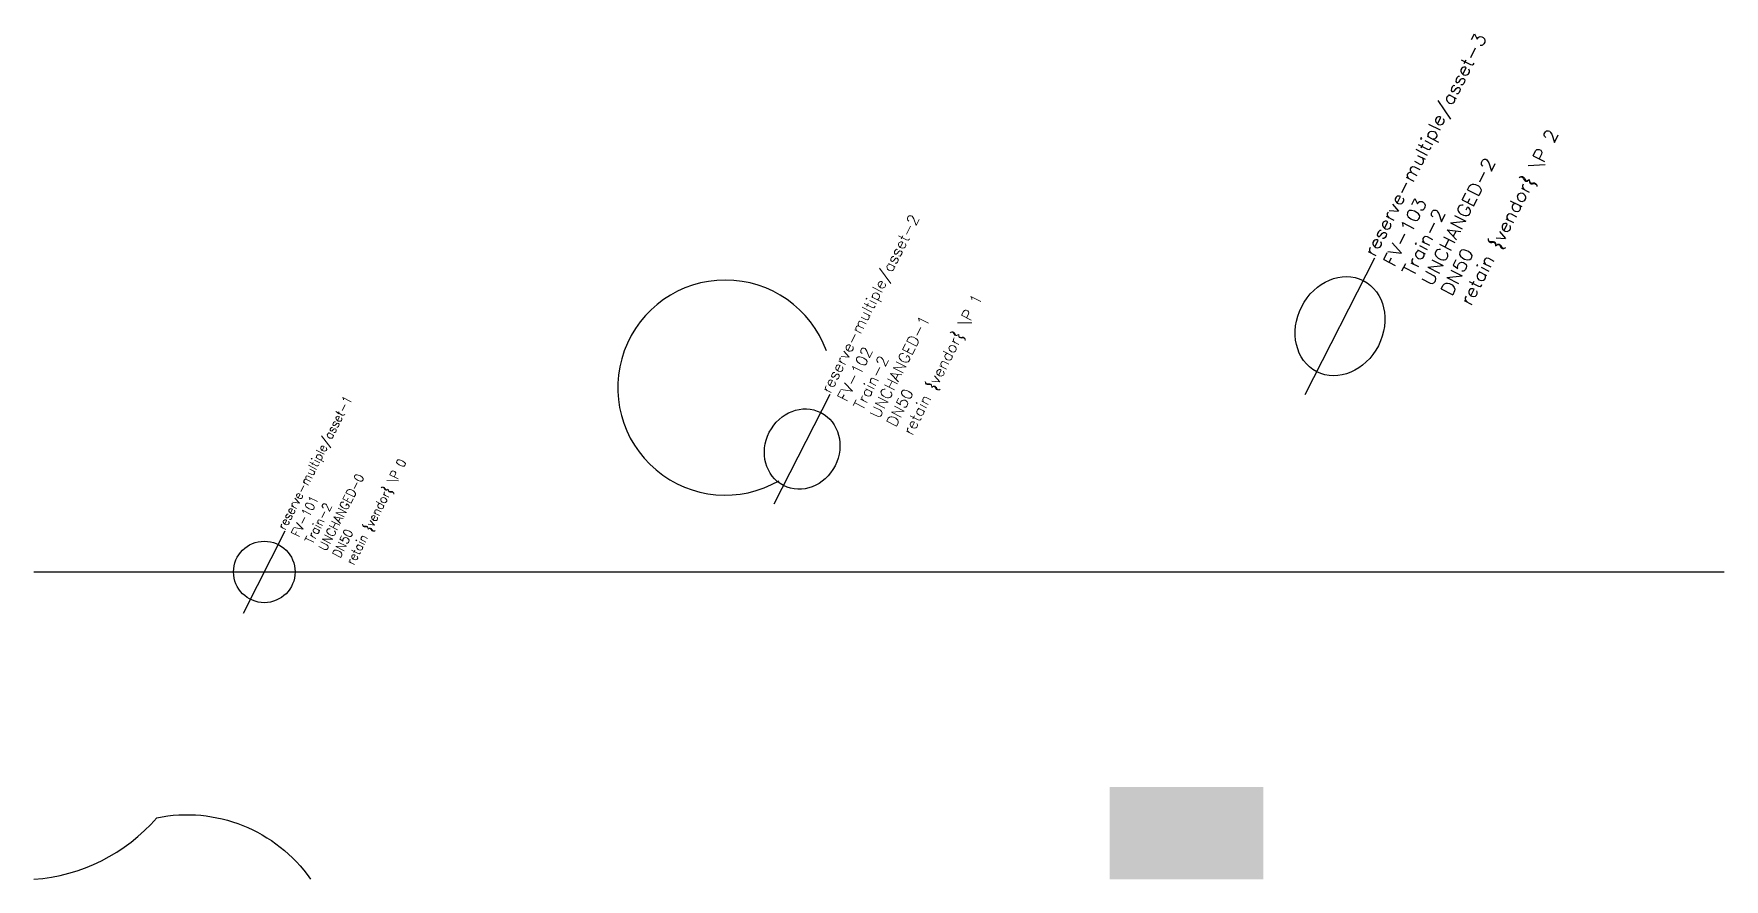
# Model space of a CAD drawing. Header units: metres. Extents: x 0 to 110, y 0 to 55.
import ezdxf

# ---------------------------------------------------------------- set-up
doc = ezdxf.new("R2010")
doc.units = ezdxf.units.M
doc.layers.add('LABEL', color=2, linetype='Continuous')
doc.layers.add('PIPE', color=3, linetype='Continuous')
doc.styles.add('textstyle3', font='Standard')
doc.styles.add('textstyle4', font='Standard', dxfattribs={"width": 1.111111})
doc.styles.add('textstyle5', font='Standard', dxfattribs={"width": 1.190476})

# ---------------------------------------------------------------- blocks, each defined once
blk = doc.blocks.new('ASSET')
blk.add_line((-3, 0), (3, 0))
blk.add_circle((0, 0), 2)
at = {"layer": 'LABEL', "style": 'textstyle3'}
for tag, p in [('ICT_ID', (3, 0)), ('TAG', (3, -1)), ('MODEL', (3, -2)), ('SERIAL', (3, -3)), ('SIZE', (3, -4)), ('VENDOR_PRIVATE', (3, -5))]:
    blk.add_attdef(tag, p, '', height=0.6, dxfattribs=at)

msp = doc.modelspace()

# ---------------------------------------------------------------- hatches: boundary and pattern name
at = {"transparency": 33554687}
msp.add_hatch(color=5, dxfattribs=at).paths.add_polyline_path([(70, 0), (80, 0), (80, 6), (70, 6)], flags=0)

# ---------------------------------------------------------------- linework, layer by layer
msp.add_lwpolyline([(0, 0, 0.2), (8, 4, -0.3), (18, 0)], format="xyb")
msp.add_arc((45, 32), 7, 20, 300)
at = {"layer": 'PIPE'}
msp.add_line((0, 20), (110, 20), dxfattribs=at)

# ---------------------------------------------------------------- block references
ref = msp.add_blockref('ASSET', (85, 36), dxfattribs=dict(at, xscale=1.666666666666667, yscale=1.4, rotation=62.99999999999999))
ref.add_attrib('ICT_ID', 'reserve-multiple/asset-3', (87.27, 40.46), dxfattribs={"layer": 'LABEL', "height": 0.84, "rotation": 63, "style": 'textstyle5', "width": 1.190476})
ref.add_attrib('TAG', 'FV-103', (88.52, 39.82), dxfattribs={"layer": 'LABEL', "height": 0.84, "rotation": 63, "style": 'textstyle5', "width": 1.190476})
ref.add_attrib('MODEL', 'Train-2', (89.76, 39.18), dxfattribs={"layer": '0', "height": 0.84, "rotation": 63, "style": 'textstyle5', "width": 1.190476})
ref.add_attrib('SERIAL', 'UNCHANGED-2', (91.01, 38.55), dxfattribs={"layer": 'LABEL', "height": 0.84, "rotation": 63, "style": 'textstyle5', "width": 1.190476})
ref.add_attrib('SIZE', 'DN50', (92.26, 37.91), dxfattribs={"layer": 'LABEL', "height": 0.84, "rotation": 63, "style": 'textstyle5', "width": 1.190476})
ref.add_attrib('VENDOR_PRIVATE', 'retain {vendor} \\P 2', (93.51, 37.28), dxfattribs={"layer": 'LABEL', "height": 0.84, "rotation": 63, "style": 'textstyle5', "width": 1.190476})
ref = msp.add_blockref('ASSET', (50, 28), dxfattribs=dict(at, xscale=1.333333333333333, yscale=1.2, rotation=62.99999999999999))
ref.add_attrib('ICT_ID', 'reserve-multiple/asset-2', (51.82, 31.56), dxfattribs={"layer": 'LABEL', "height": 0.72, "rotation": 63, "style": 'textstyle4', "width": 1.111111})
ref.add_attrib('TAG', 'FV-102', (52.89, 31.02), dxfattribs={"layer": 'LABEL', "height": 0.72, "rotation": 63, "style": 'textstyle4', "width": 1.111111})
ref.add_attrib('MODEL', 'Train-2', (53.95, 30.47), dxfattribs={"layer": '0', "height": 0.72, "rotation": 63, "style": 'textstyle4', "width": 1.111111})
ref.add_attrib('SERIAL', 'UNCHANGED-1', (55.02, 29.93), dxfattribs={"layer": 'LABEL', "height": 0.72, "rotation": 63, "style": 'textstyle4', "width": 1.111111})
ref.add_attrib('SIZE', 'DN50', (56.09, 29.38), dxfattribs={"layer": 'LABEL', "height": 0.72, "rotation": 63, "style": 'textstyle4', "width": 1.111111})
ref.add_attrib('VENDOR_PRIVATE', 'retain {vendor} \\P 1', (57.16, 28.84), dxfattribs={"layer": 'LABEL', "height": 0.72, "rotation": 63, "style": 'textstyle4', "width": 1.111111})
ref = msp.add_blockref('ASSET', (15, 20), dxfattribs=dict(at, rotation=62.99999999999999))
ref.add_attrib('ICT_ID', 'reserve-multiple/asset-1', (16.36, 22.67), dxfattribs={"layer": 'LABEL', "height": 0.6, "rotation": 63, "style": 'textstyle3'})
ref.add_attrib('TAG', 'FV-101', (17.25, 22.22), dxfattribs={"layer": 'LABEL', "height": 0.6, "rotation": 63, "style": 'textstyle3'})
ref.add_attrib('MODEL', 'Train-2', (18.14, 21.77), dxfattribs={"layer": '0', "height": 0.6, "rotation": 63, "style": 'textstyle3'})
ref.add_attrib('SERIAL', 'UNCHANGED-0', (19.03, 21.31), dxfattribs={"layer": 'LABEL', "height": 0.6, "rotation": 63, "style": 'textstyle3'})
ref.add_attrib('SIZE', 'DN50', (19.93, 20.86), dxfattribs={"layer": 'LABEL', "height": 0.6, "rotation": 63, "style": 'textstyle3'})
ref.add_attrib('VENDOR_PRIVATE', 'retain {vendor} \\P 0', (20.82, 20.4), dxfattribs={"layer": 'LABEL', "height": 0.6, "rotation": 63, "style": 'textstyle3'})

doc.saveas('drawing.dxf')
